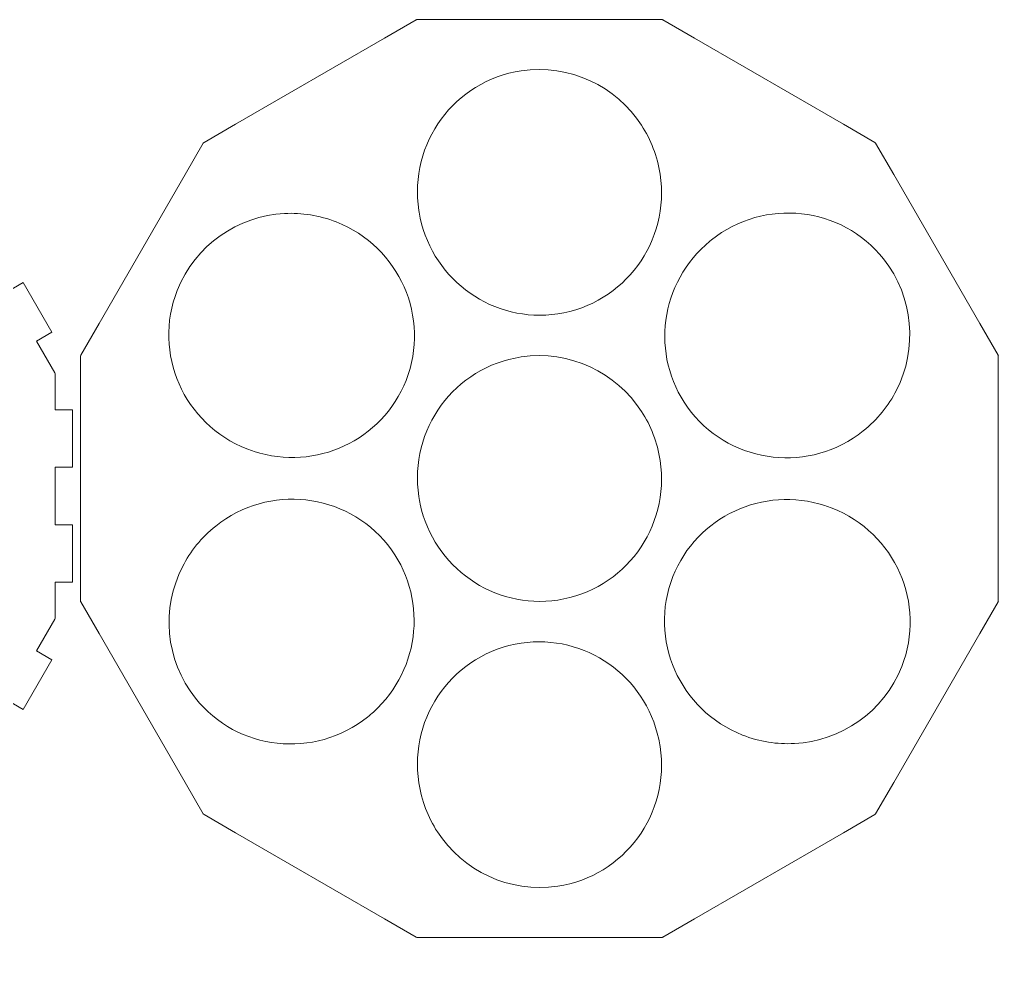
# Model space of a CAD drawing. Header units: centimetres. Extents: x -25.5 to 25.8, y -16.3 to 16.
# Drawn here: x -9.83 to 7.23, y -12.64 to 3.97 of the extents above; entities that cross this region are included whole.
import ezdxf

# ---------------------------------------------------------------- set-up
doc = ezdxf.new("R2010")
doc.units = ezdxf.units.CM
doc.header["$MEASUREMENT"] = 0
doc.layers.add('layer 1', color=7, linetype='Continuous')

msp = doc.modelspace()

# ---------------------------------------------------------------- linework, layer by layer
at = {"layer": 'layer 1', "color": 1, "lineweight": 18}
msp.add_open_spline([(-15.07682, 3.66071), (-15.07274, 3.65962), (-15.06871, 3.65842), (-15.06463, 3.65733), (-15.06463, 3.65733), (-15.06463, 3.65733), (-15.06527, 3.65621), (-15.06527, 3.65621), (-15.06527, 3.65621), (-15.06527, 3.65621), (-14.51357, 3.33768), (-14.51357, 3.33768), (-14.51357, 3.33768), (-14.51357, 3.33768), (-14.36037, 3.60303), (-14.36037, 3.60303), (-14.36037, 3.60303), (-14.36037, 3.60303), (-13.49434, 3.10303), (-13.49434, 3.10303), (-13.49434, 3.10303), (-13.49434, 3.10303), (-13.64755, 2.83767), (-13.64755, 2.83767), (-13.64755, 2.83767), (-13.64755, 2.83767), (-12.78153, 2.33766), (-12.78153, 2.33766), (-12.78153, 2.33766), (-12.78153, 2.33766), (-12.62832, 2.60303), (-12.62832, 2.60303), (-12.62832, 2.60303), (-12.62832, 2.60303), (-11.76229, 2.10303), (-11.76229, 2.10303), (-11.76229, 2.10303), (-11.76229, 2.10303), (-11.91551, 1.83766), (-11.91551, 1.83766), (-11.91551, 1.83766), (-11.91551, 1.83766), (-11.36652, 1.52069), (-11.36652, 1.52069), (-11.36652, 1.52069), (-11.36229, 1.51648), (-11.35814, 1.5122), (-11.35394, 1.50799), (-11.35394, 1.50799), (-11.35394, 1.50799), (-11.03701, 0.95904), (-11.03701, 0.95904), (-11.03701, 0.95904), (-11.03701, 0.95904), (-10.77157, 1.11229), (-10.77157, 1.11229), (-10.77157, 1.11229), (-10.77157, 1.11229), (-10.27157, 0.24626), (-10.27157, 0.24626), (-10.27157, 0.24626), (-10.27157, 0.24626), (-10.53702, 0.093), (-10.53702, 0.093), (-10.53702, 0.093), (-10.53702, 0.093), (-10.03703, -0.77302), (-10.03703, -0.77302), (-10.03703, -0.77302), (-10.03703, -0.77302), (-9.77157, -0.61976), (-9.77157, -0.61976), (-9.77157, -0.61976), (-9.77157, -0.61976), (-9.27157, -1.48579), (-9.27157, -1.48579), (-9.27157, -1.48579), (-9.27157, -1.48579), (-9.53704, -1.63906), (-9.53704, -1.63906), (-9.53704, -1.63906), (-9.53704, -1.63906), (-9.21862, -2.19059), (-9.21862, -2.19059), (-9.21862, -2.19059), (-9.21862, -2.19059), (-9.21707, -2.18969), (-9.21707, -2.18969), (-9.21707, -2.18969), (-9.21707, -2.18969), (-9.21376, -2.20214), (-9.21376, -2.20214), (-9.21376, -2.20214), (-9.21376, -2.20214), (-9.21552, -2.20214), (-9.21552, -2.20214), (-9.21552, -2.20214), (-9.21552, -2.20214), (-9.21552, -2.83918), (-9.21552, -2.83918), (-9.21552, -2.83918), (-9.21552, -2.83918), (-8.90887, -2.83918), (-8.90887, -2.83918), (-8.90887, -2.83918), (-8.90887, -2.83918), (-8.90887, -3.83918), (-8.90887, -3.83918), (-8.90887, -3.83918), (-8.90887, -3.83918), (-9.21552, -3.83918), (-9.21552, -3.83918), (-9.21552, -3.83918), (-9.21552, -3.83918), (-9.21552, -4.83918), (-9.21552, -4.83918), (-9.21552, -4.83918), (-9.21552, -4.83918), (-8.90887, -4.83918), (-8.90887, -4.83918), (-8.90887, -4.83918), (-8.90887, -4.83918), (-8.90887, -5.83918), (-8.90887, -5.83918), (-8.90887, -5.83918), (-8.90887, -5.83918), (-9.21552, -5.83918), (-9.21552, -5.83918), (-9.21552, -5.83918), (-9.21552, -5.83918), (-9.21552, -6.47609), (-9.21552, -6.47609), (-9.21552, -6.47609), (-9.21552, -6.47609), (-9.21412, -6.47609), (-9.21412, -6.47609), (-9.21412, -6.47609), (-9.21412, -6.47609), (-9.21743, -6.48832), (-9.21743, -6.48832), (-9.21743, -6.48832), (-9.21743, -6.48832), (-9.21862, -6.48764), (-9.21862, -6.48764), (-9.21862, -6.48764), (-9.21862, -6.48764), (-9.53708, -7.03924), (-9.53708, -7.03924), (-9.53708, -7.03924), (-9.53708, -7.03924), (-9.27146, -7.1926), (-9.27146, -7.1926), (-9.27146, -7.1926), (-9.27146, -7.1926), (-9.77146, -8.05862), (-9.77146, -8.05862), (-9.77146, -8.05862), (-9.77146, -8.05862), (-10.03707, -7.90527), (-10.03707, -7.90527), (-10.03707, -7.90527), (-10.03707, -7.90527), (-10.53706, -8.77131), (-10.53706, -8.77131), (-10.53706, -8.77131), (-10.53706, -8.77131), (-10.27146, -8.92465), (-10.27146, -8.92465), (-10.27146, -8.92465), (-10.27146, -8.92465), (-10.77146, -9.79068), (-10.77146, -9.79068), (-10.77146, -9.79068), (-10.77146, -9.79068), (-11.03706, -9.63734), (-11.03706, -9.63734), (-11.03706, -9.63734), (-11.03706, -9.63734), (-11.35407, -10.18644), (-11.35407, -10.18644), (-11.35407, -10.18644), (-11.35407, -10.18644), (-11.36639, -10.19883), (-11.36639, -10.19883), (-11.36639, -10.19883), (-11.36639, -10.19883), (-11.91558, -10.51591), (-11.91558, -10.51591), (-11.91558, -10.51591), (-11.91558, -10.51591), (-11.76227, -10.78146), (-11.76227, -10.78146), (-11.76227, -10.78146), (-11.76227, -10.78146), (-12.62829, -11.28146), (-12.62829, -11.28146), (-12.62829, -11.28146), (-12.62829, -11.28146), (-12.7816, -11.01592), (-12.7816, -11.01592), (-12.7816, -11.01592), (-12.7816, -11.01592), (-13.64762, -11.51593), (-13.64762, -11.51593), (-13.64762, -11.51593), (-13.64762, -11.51593), (-13.49432, -11.78146), (-13.49432, -11.78146), (-13.49432, -11.78146), (-13.49432, -11.78146), (-14.36034, -12.28146), (-14.36034, -12.28146), (-14.36034, -12.28146), (-14.36034, -12.28146), (-14.51364, -12.01594), (-14.51364, -12.01594), (-14.51364, -12.01594), (-14.51364, -12.01594), (-15.06527, -12.33444), (-15.06527, -12.33444), (-15.06527, -12.33444), (-15.06527, -12.33444), (-15.06455, -12.3357), (-15.06455, -12.3357), (-15.06455, -12.3357), (-15.06866, -12.3368), (-15.07271, -12.33799), (-15.07682, -12.33908), (-15.07682, -12.33908), (-15.07682, -12.33908), (-15.07682, -12.33753), (-15.07682, -12.33753), (-15.07682, -12.33753), (-15.07682, -12.33753), (-15.71371, -12.33753), (-15.71371, -12.33753), (-15.71371, -12.33753), (-15.71371, -12.33753), (-15.71371, -12.64412), (-15.71371, -12.64412), (-15.71371, -12.64412), (-15.71371, -12.64412), (-16.71371, -12.64412), (-16.71371, -12.64412), (-16.71371, -12.64412), (-16.71371, -12.64412), (-16.71371, -12.33753), (-16.71371, -12.33753), (-16.71371, -12.33753), (-16.71371, -12.33753), (-17.71371, -12.33753), (-17.71371, -12.33753), (-17.71371, -12.33753), (-17.71371, -12.33753), (-17.71371, -12.64412), (-17.71371, -12.64412), (-17.71371, -12.64412), (-17.71371, -12.64412), (-18.71371, -12.64412), (-18.71371, -12.64412), (-18.71371, -12.64412), (-18.71371, -12.64412), (-18.71371, -12.33753), (-18.71371, -12.33753), (-18.71371, -12.33753), (-18.71371, -12.33753), (-19.35068, -12.33753), (-19.35068, -12.33753), (-19.35068, -12.33753), (-19.35068, -12.33753), (-19.35068, -12.33929), (-19.35068, -12.33929), (-19.35068, -12.33929), (-19.35068, -12.33929), (-19.36308, -12.33593), (-19.36308, -12.33593), (-19.36308, -12.33593), (-19.36308, -12.33593), (-19.36223, -12.33444), (-19.36223, -12.33444), (-19.36223, -12.33444), (-19.36223, -12.33444), (-19.91387, -12.01594), (-19.91387, -12.01594), (-19.91387, -12.01594), (-19.91387, -12.01594), (-20.06718, -12.28148), (-20.06718, -12.28148), (-20.06718, -12.28148), (-20.06718, -12.28148), (-20.9332, -11.78148), (-20.9332, -11.78148), (-20.9332, -11.78148), (-20.9332, -11.78148), (-20.77989, -11.51593), (-20.77989, -11.51593), (-20.77989, -11.51593), (-20.77989, -11.51593), (-21.64591, -11.01592), (-21.64591, -11.01592), (-21.64591, -11.01592), (-21.64591, -11.01592), (-21.79923, -11.28148), (-21.79923, -11.28148), (-21.79923, -11.28148), (-21.79923, -11.28148), (-22.66525, -10.78148), (-22.66525, -10.78148), (-22.66525, -10.78148), (-22.66525, -10.78148), (-22.51193, -10.51592), (-22.51193, -10.51592), (-22.51193, -10.51592), (-22.51193, -10.51592), (-23.06083, -10.199), (-23.06083, -10.199), (-23.06083, -10.199), (-23.06083, -10.199), (-23.07341, -10.18649), (-23.07341, -10.18649), (-23.07341, -10.18649), (-23.07341, -10.18649), (-23.39042, -9.63739), (-23.39042, -9.63739), (-23.39042, -9.63739), (-23.39042, -9.63739), (-23.65599, -9.79072), (-23.65599, -9.79072), (-23.65599, -9.79072), (-23.65599, -9.79072), (-24.15599, -8.9247), (-24.15599, -8.9247), (-24.15599, -8.9247), (-24.15599, -8.9247), (-23.89041, -8.77137), (-23.89041, -8.77137), (-23.89041, -8.77137), (-23.89041, -8.77137), (-24.3904, -7.90533), (-24.3904, -7.90533), (-24.3904, -7.90533), (-24.3904, -7.90533), (-24.65599, -8.05867), (-24.65599, -8.05867), (-24.65599, -8.05867), (-24.65599, -8.05867), (-25.15599, -7.19265), (-25.15599, -7.19265), (-25.15599, -7.19265), (-25.15599, -7.19265), (-24.89039, -7.0393), (-24.89039, -7.0393), (-24.89039, -7.0393), (-24.89039, -7.0393), (-25.20888, -6.48764), (-25.20888, -6.48764), (-25.20888, -6.48764), (-25.20888, -6.48764), (-25.21, -6.48828), (-25.21, -6.48828), (-25.21, -6.48828), (-25.2111, -6.48421), (-25.2123, -6.48017), (-25.21338, -6.47609), (-25.21338, -6.47609), (-25.21338, -6.47609), (-25.21197, -6.47609), (-25.21197, -6.47609), (-25.21197, -6.47609), (-25.21197, -6.47609), (-25.21197, -5.83923), (-25.21197, -5.83923), (-25.21197, -5.83923), (-25.21197, -5.83923), (-25.51869, -5.83923), (-25.51869, -5.83923), (-25.51869, -5.83923), (-25.51869, -5.83923), (-25.51869, -4.83923), (-25.51869, -4.83923), (-25.51869, -4.83923), (-25.51869, -4.83923), (-25.21197, -4.83923), (-25.21197, -4.83923), (-25.21197, -4.83923), (-25.21197, -4.83923), (-25.21197, -3.83923), (-25.21197, -3.83923), (-25.21197, -3.83923), (-25.21197, -3.83923), (-25.51869, -3.83923), (-25.51869, -3.83923), (-25.51869, -3.83923), (-25.51869, -3.83923), (-25.51869, -2.83923), (-25.51869, -2.83923), (-25.51869, -2.83923), (-25.51869, -2.83923), (-25.21197, -2.83923), (-25.21197, -2.83923), (-25.21197, -2.83923), (-25.21197, -2.83923), (-25.21197, -2.20214), (-25.21197, -2.20214), (-25.21197, -2.20214), (-25.21197, -2.20214), (-25.21375, -2.20214), (-25.21375, -2.20214), (-25.21375, -2.20214), (-25.21375, -2.20214), (-25.21044, -2.18969), (-25.21044, -2.18969), (-25.21044, -2.18969), (-25.21044, -2.18969), (-25.20888, -2.19059), (-25.20888, -2.19059), (-25.20888, -2.19059), (-25.20888, -2.19059), (-24.89049, -1.63911), (-24.89049, -1.63911), (-24.89049, -1.63911), (-24.89049, -1.63911), (-25.15602, -1.48581), (-25.15602, -1.48581), (-25.15602, -1.48581), (-25.15602, -1.48581), (-24.65602, -0.61979), (-24.65602, -0.61979), (-24.65602, -0.61979), (-24.65602, -0.61979), (-24.3905, -0.77308), (-24.3905, -0.77308), (-24.3905, -0.77308), (-24.3905, -0.77308), (-23.89051, 0.09295), (-23.89051, 0.09295), (-23.89051, 0.09295), (-23.89051, 0.09295), (-24.15602, 0.24624), (-24.15602, 0.24624), (-24.15602, 0.24624), (-24.15602, 0.24624), (-23.65602, 1.11227), (-23.65602, 1.11227), (-23.65602, 1.11227), (-23.65602, 1.11227), (-23.39052, 0.95898), (-23.39052, 0.95898), (-23.39052, 0.95898), (-23.39052, 0.95898), (-23.07356, 1.50799), (-23.07356, 1.50799), (-23.07356, 1.50799), (-23.06936, 1.5122), (-23.06521, 1.51648), (-23.06098, 1.52069), (-23.06098, 1.52069), (-23.06098, 1.52069), (-22.51205, 1.83762), (-22.51205, 1.83762), (-22.51205, 1.83762), (-22.51205, 1.83762), (-22.6653, 2.10305), (-22.6653, 2.10305), (-22.6653, 2.10305), (-22.6653, 2.10305), (-21.79927, 2.60305), (-21.79927, 2.60305), (-21.79927, 2.60305), (-21.79927, 2.60305), (-21.64603, 2.33763), (-21.64603, 2.33763), (-21.64603, 2.33763), (-21.64603, 2.33763), (-20.78001, 2.83764), (-20.78001, 2.83764), (-20.78001, 2.83764), (-20.78001, 2.83764), (-20.93325, 3.10305), (-20.93325, 3.10305), (-20.93325, 3.10305), (-20.93325, 3.10305), (-20.06722, 3.60305), (-20.06722, 3.60305), (-20.06722, 3.60305), (-20.06722, 3.60305), (-19.91399, 3.33764), (-19.91399, 3.33764), (-19.91399, 3.33764), (-19.91399, 3.33764), (-19.36223, 3.65621), (-19.36223, 3.65621), (-19.36223, 3.65621), (-19.36223, 3.65621), (-19.36287, 3.65733), (-19.36287, 3.65733), (-19.36287, 3.65733), (-19.35879, 3.65842), (-19.35475, 3.65962), (-19.35068, 3.66071), (-19.35068, 3.66071), (-19.35068, 3.66071), (-19.35068, 3.6593), (-19.35068, 3.6593), (-19.35068, 3.6593), (-19.35068, 3.6593), (-18.71376, 3.6593), (-18.71376, 3.6593), (-18.71376, 3.6593), (-18.71376, 3.6593), (-18.71376, 3.96571), (-18.71376, 3.96571), (-18.71376, 3.96571), (-18.71376, 3.96571), (-17.71376, 3.96571), (-17.71376, 3.96571), (-17.71376, 3.96571), (-17.71376, 3.96571), (-17.71376, 3.6593), (-17.71376, 3.6593), (-17.71376, 3.6593), (-17.71376, 3.6593), (-16.71376, 3.6593), (-16.71376, 3.6593), (-16.71376, 3.6593), (-16.71376, 3.6593), (-16.71376, 3.96571), (-16.71376, 3.96571), (-16.71376, 3.96571), (-16.71376, 3.96571), (-15.71376, 3.96571), (-15.71376, 3.96571), (-15.71376, 3.96571), (-15.71376, 3.96571), (-15.71376, 3.6593), (-15.71376, 3.6593), (-15.71376, 3.6593), (-15.71376, 3.6593), (-15.07682, 3.6593), (-15.07682, 3.6593), (-15.07682, 3.6593), (-15.07682, 3.6593), (-15.07682, 3.66071), (-15.07682, 3.66071)], degree=3, knots=[0, 0, 0, 0, 0.00729927, 0.00729927, 0.00729927, 0.00729927, 0.01459854, 0.01459854, 0.01459854, 0.01459854, 0.02189781, 0.02189781, 0.02189781, 0.02189781, 0.02919708, 0.02919708, 0.02919708, 0.02919708, 0.03649635, 0.03649635, 0.03649635, 0.03649635, 0.04379562, 0.04379562, 0.04379562, 0.04379562, 0.05109489, 0.05109489, 0.05109489, 0.05109489, 0.05839416, 0.05839416, 0.05839416, 0.05839416, 0.06569343, 0.06569343, 0.06569343, 0.06569343, 0.0729927, 0.0729927, 0.0729927, 0.0729927, 0.08029197, 0.08029197, 0.08029197, 0.08029197, 0.08759124, 0.08759124, 0.08759124, 0.08759124, 0.09489051, 0.09489051, 0.09489051, 0.09489051, 0.10218978, 0.10218978, 0.10218978, 0.10218978, 0.10948905, 0.10948905, 0.10948905, 0.10948905, 0.11678832, 0.11678832, 0.11678832, 0.11678832, 0.12408759, 0.12408759, 0.12408759, 0.12408759, 0.13138686, 0.13138686, 0.13138686, 0.13138686, 0.13868613, 0.13868613, 0.13868613, 0.13868613, 0.1459854, 0.1459854, 0.1459854, 0.1459854, 0.15328467, 0.15328467, 0.15328467, 0.15328467, 0.16058394, 0.16058394, 0.16058394, 0.16058394, 0.16788321, 0.16788321, 0.16788321, 0.16788321, 0.17518248, 0.17518248, 0.17518248, 0.17518248, 0.18248175, 0.18248175, 0.18248175, 0.18248175, 0.18978102, 0.18978102, 0.18978102, 0.18978102, 0.19708029, 0.19708029, 0.19708029, 0.19708029, 0.20437956, 0.20437956, 0.20437956, 0.20437956, 0.21167883, 0.21167883, 0.21167883, 0.21167883, 0.2189781, 0.2189781, 0.2189781, 0.2189781, 0.22627737, 0.22627737, 0.22627737, 0.22627737, 0.23357664, 0.23357664, 0.23357664, 0.23357664, 0.24087591, 0.24087591, 0.24087591, 0.24087591, 0.24817518, 0.24817518, 0.24817518, 0.24817518, 0.25547445, 0.25547445, 0.25547445, 0.25547445, 0.26277372, 0.26277372, 0.26277372, 0.26277372, 0.27007299, 0.27007299, 0.27007299, 0.27007299, 0.27737226, 0.27737226, 0.27737226, 0.27737226, 0.28467153, 0.28467153, 0.28467153, 0.28467153, 0.2919708, 0.2919708, 0.2919708, 0.2919708, 0.29927007, 0.29927007, 0.29927007, 0.29927007, 0.30656934, 0.30656934, 0.30656934, 0.30656934, 0.31386861, 0.31386861, 0.31386861, 0.31386861, 0.32116788, 0.32116788, 0.32116788, 0.32116788, 0.32846715, 0.32846715, 0.32846715, 0.32846715, 0.33576642, 0.33576642, 0.33576642, 0.33576642, 0.34306569, 0.34306569, 0.34306569, 0.34306569, 0.35036496, 0.35036496, 0.35036496, 0.35036496, 0.35766423, 0.35766423, 0.35766423, 0.35766423, 0.3649635, 0.3649635, 0.3649635, 0.3649635, 0.37226277, 0.37226277, 0.37226277, 0.37226277, 0.37956204, 0.37956204, 0.37956204, 0.37956204, 0.38686131, 0.38686131, 0.38686131, 0.38686131, 0.39416058, 0.39416058, 0.39416058, 0.39416058, 0.40145985, 0.40145985, 0.40145985, 0.40145985, 0.40875912, 0.40875912, 0.40875912, 0.40875912, 0.41605839, 0.41605839, 0.41605839, 0.41605839, 0.42335766, 0.42335766, 0.42335766, 0.42335766, 0.43065693, 0.43065693, 0.43065693, 0.43065693, 0.4379562, 0.4379562, 0.4379562, 0.4379562, 0.44525547, 0.44525547, 0.44525547, 0.44525547, 0.45255474, 0.45255474, 0.45255474, 0.45255474, 0.45985401, 0.45985401, 0.45985401, 0.45985401, 0.46715328, 0.46715328, 0.46715328, 0.46715328, 0.47445255, 0.47445255, 0.47445255, 0.47445255, 0.48175182, 0.48175182, 0.48175182, 0.48175182, 0.48905109, 0.48905109, 0.48905109, 0.48905109, 0.49635036, 0.49635036, 0.49635036, 0.49635036, 0.50364964, 0.50364964, 0.50364964, 0.50364964, 0.51094891, 0.51094891, 0.51094891, 0.51094891, 0.51824818, 0.51824818, 0.51824818, 0.51824818, 0.52554745, 0.52554745, 0.52554745, 0.52554745, 0.53284672, 0.53284672, 0.53284672, 0.53284672, 0.54014599, 0.54014599, 0.54014599, 0.54014599, 0.54744526, 0.54744526, 0.54744526, 0.54744526, 0.55474453, 0.55474453, 0.55474453, 0.55474453, 0.5620438, 0.5620438, 0.5620438, 0.5620438, 0.56934307, 0.56934307, 0.56934307, 0.56934307, 0.57664234, 0.57664234, 0.57664234, 0.57664234, 0.58394161, 0.58394161, 0.58394161, 0.58394161, 0.59124088, 0.59124088, 0.59124088, 0.59124088, 0.59854015, 0.59854015, 0.59854015, 0.59854015, 0.60583942, 0.60583942, 0.60583942, 0.60583942, 0.61313869, 0.61313869, 0.61313869, 0.61313869, 0.62043796, 0.62043796, 0.62043796, 0.62043796, 0.62773723, 0.62773723, 0.62773723, 0.62773723, 0.6350365, 0.6350365, 0.6350365, 0.6350365, 0.64233577, 0.64233577, 0.64233577, 0.64233577, 0.64963504, 0.64963504, 0.64963504, 0.64963504, 0.65693431, 0.65693431, 0.65693431, 0.65693431, 0.66423358, 0.66423358, 0.66423358, 0.66423358, 0.67153285, 0.67153285, 0.67153285, 0.67153285, 0.67883212, 0.67883212, 0.67883212, 0.67883212, 0.68613139, 0.68613139, 0.68613139, 0.68613139, 0.69343066, 0.69343066, 0.69343066, 0.69343066, 0.70072993, 0.70072993, 0.70072993, 0.70072993, 0.7080292, 0.7080292, 0.7080292, 0.7080292, 0.71532847, 0.71532847, 0.71532847, 0.71532847, 0.72262774, 0.72262774, 0.72262774, 0.72262774, 0.72992701, 0.72992701, 0.72992701, 0.72992701, 0.73722628, 0.73722628, 0.73722628, 0.73722628, 0.74452555, 0.74452555, 0.74452555, 0.74452555, 0.75182482, 0.75182482, 0.75182482, 0.75182482, 0.75912409, 0.75912409, 0.75912409, 0.75912409, 0.76642336, 0.76642336, 0.76642336, 0.76642336, 0.77372263, 0.77372263, 0.77372263, 0.77372263, 0.7810219, 0.7810219, 0.7810219, 0.7810219, 0.78832117, 0.78832117, 0.78832117, 0.78832117, 0.79562044, 0.79562044, 0.79562044, 0.79562044, 0.80291971, 0.80291971, 0.80291971, 0.80291971, 0.81021898, 0.81021898, 0.81021898, 0.81021898, 0.81751825, 0.81751825, 0.81751825, 0.81751825, 0.82481752, 0.82481752, 0.82481752, 0.82481752, 0.83211679, 0.83211679, 0.83211679, 0.83211679, 0.83941606, 0.83941606, 0.83941606, 0.83941606, 0.84671533, 0.84671533, 0.84671533, 0.84671533, 0.8540146, 0.8540146, 0.8540146, 0.8540146, 0.86131387, 0.86131387, 0.86131387, 0.86131387, 0.86861314, 0.86861314, 0.86861314, 0.86861314, 0.87591241, 0.87591241, 0.87591241, 0.87591241, 0.88321168, 0.88321168, 0.88321168, 0.88321168, 0.89051095, 0.89051095, 0.89051095, 0.89051095, 0.89781022, 0.89781022, 0.89781022, 0.89781022, 0.90510949, 0.90510949, 0.90510949, 0.90510949, 0.91240876, 0.91240876, 0.91240876, 0.91240876, 0.91970803, 0.91970803, 0.91970803, 0.91970803, 0.9270073, 0.9270073, 0.9270073, 0.9270073, 0.93430657, 0.93430657, 0.93430657, 0.93430657, 0.94160584, 0.94160584, 0.94160584, 0.94160584, 0.94890511, 0.94890511, 0.94890511, 0.94890511, 0.95620438, 0.95620438, 0.95620438, 0.95620438, 0.96350365, 0.96350365, 0.96350365, 0.96350365, 0.97080292, 0.97080292, 0.97080292, 0.97080292, 0.97810219, 0.97810219, 0.97810219, 0.97810219, 0.98540146, 0.98540146, 0.98540146, 0.98540146, 1, 1, 1, 1], dxfattribs=at)
at = {"layer": 'layer 1', "color": 1, "lineweight": 20}
for points, knots in [([(1.36564, 3.96571), (1.36972, 3.96462), (1.37375, 3.96342), (1.37783, 3.96233), (1.37783, 3.96233), (1.37783, 3.96233), (1.37719, 3.96121), (1.37719, 3.96121), (1.37719, 3.96121), (1.37719, 3.96121), (1.92889, 3.64268), (1.92889, 3.64268), (1.92889, 3.64268), (1.92889, 3.64268), (2.79491, 3.14267), (2.79491, 3.14267), (2.79491, 3.14267), (2.79491, 3.14267), (4.52695, 2.14266), (4.52695, 2.14266), (4.52695, 2.14266), (4.52695, 2.14266), (5.07594, 1.82569), (5.07594, 1.82569), (5.07594, 1.82569), (5.08017, 1.82148), (5.08432, 1.8172), (5.08852, 1.81299), (5.08852, 1.81299), (5.08852, 1.81299), (5.40545, 1.26404), (5.40545, 1.26404), (5.40545, 1.26404), (5.40545, 1.26404), (5.90544, 0.398), (5.90544, 0.398), (5.90544, 0.398), (5.90544, 0.398), (6.40543, -0.46802), (6.40543, -0.46802), (6.40543, -0.46802), (6.40543, -0.46802), (6.90542, -1.33406), (6.90542, -1.33406), (6.90542, -1.33406), (6.90542, -1.33406), (7.22384, -1.88559), (7.22384, -1.88559), (7.22384, -1.88559), (7.22384, -1.88559), (7.22539, -1.88469), (7.22539, -1.88469), (7.22539, -1.88469), (7.22539, -1.88469), (7.2287, -1.89714), (7.2287, -1.89714), (7.2287, -1.89714), (7.2287, -1.89714), (7.22694, -1.89714), (7.22694, -1.89714), (7.22694, -1.89714), (7.22694, -1.89714), (7.22694, -2.53418), (7.22694, -2.53418), (7.22694, -2.53418), (7.22694, -2.53418), (7.22694, -3.53418), (7.22694, -3.53418), (7.22694, -3.53418), (7.22694, -3.53418), (7.22694, -4.53418), (7.22694, -4.53418), (7.22694, -4.53418), (7.22694, -4.53418), (7.22694, -5.53418), (7.22694, -5.53418), (7.22694, -5.53418), (7.22694, -5.53418), (7.22694, -6.17109), (7.22694, -6.17109), (7.22694, -6.17109), (7.22694, -6.17109), (7.22834, -6.17109), (7.22834, -6.17109), (7.22834, -6.17109), (7.22834, -6.17109), (7.22503, -6.18332), (7.22503, -6.18332), (7.22503, -6.18332), (7.22503, -6.18332), (7.22384, -6.18264), (7.22384, -6.18264), (7.22384, -6.18264), (7.22384, -6.18264), (6.90538, -6.73424), (6.90538, -6.73424), (6.90538, -6.73424), (6.90538, -6.73424), (6.40539, -7.60027), (6.40539, -7.60027), (6.40539, -7.60027), (6.40539, -7.60027), (5.9054, -8.46631), (5.9054, -8.46631), (5.9054, -8.46631), (5.9054, -8.46631), (5.4054, -9.33234), (5.4054, -9.33234), (5.4054, -9.33234), (5.4054, -9.33234), (5.08839, -9.88144), (5.08839, -9.88144), (5.08839, -9.88144), (5.08839, -9.88144), (5.07607, -9.89383), (5.07607, -9.89383), (5.07607, -9.89383), (5.07607, -9.89383), (4.52688, -10.21091), (4.52688, -10.21091), (4.52688, -10.21091), (4.52688, -10.21091), (3.66086, -10.71092), (3.66086, -10.71092), (3.66086, -10.71092), (3.66086, -10.71092), (2.79484, -11.21093), (2.79484, -11.21093), (2.79484, -11.21093), (2.79484, -11.21093), (1.92882, -11.71094), (1.92882, -11.71094), (1.92882, -11.71094), (1.92882, -11.71094), (1.37719, -12.02944), (1.37719, -12.02944), (1.37719, -12.02944), (1.37719, -12.02944), (1.37791, -12.0307), (1.37791, -12.0307), (1.37791, -12.0307), (1.3738, -12.0318), (1.36975, -12.03299), (1.36564, -12.03408), (1.36564, -12.03408), (1.36564, -12.03408), (1.36564, -12.03253), (1.36564, -12.03253), (1.36564, -12.03253), (1.36564, -12.03253), (0.72875, -12.03253), (0.72875, -12.03253), (0.72875, -12.03253), (0.72875, -12.03253), (-0.27125, -12.03253), (-0.27125, -12.03253), (-0.27125, -12.03253), (-0.27125, -12.03253), (-1.27125, -12.03253), (-1.27125, -12.03253), (-1.27125, -12.03253), (-1.27125, -12.03253), (-2.27125, -12.03253), (-2.27125, -12.03253), (-2.27125, -12.03253), (-2.27125, -12.03253), (-2.90822, -12.03253), (-2.90822, -12.03253), (-2.90822, -12.03253), (-2.90822, -12.03253), (-2.90822, -12.03429), (-2.90822, -12.03429), (-2.90822, -12.03429), (-2.90822, -12.03429), (-2.92062, -12.03093), (-2.92062, -12.03093), (-2.92062, -12.03093), (-2.92062, -12.03093), (-2.91977, -12.02944), (-2.91977, -12.02944), (-2.91977, -12.02944), (-2.91977, -12.02944), (-3.47141, -11.71094), (-3.47141, -11.71094), (-3.47141, -11.71094), (-3.47141, -11.71094), (-4.33743, -11.21093), (-4.33743, -11.21093), (-4.33743, -11.21093), (-4.33743, -11.21093), (-5.20345, -10.71092), (-5.20345, -10.71092), (-5.20345, -10.71092), (-5.20345, -10.71092), (-6.06947, -10.21092), (-6.06947, -10.21092), (-6.06947, -10.21092), (-6.06947, -10.21092), (-6.61837, -9.894), (-6.61837, -9.894), (-6.61837, -9.894), (-6.61837, -9.894), (-6.63095, -9.88149), (-6.63095, -9.88149), (-6.63095, -9.88149), (-6.63095, -9.88149), (-6.94796, -9.33239), (-6.94796, -9.33239), (-6.94796, -9.33239), (-6.94796, -9.33239), (-7.44795, -8.46637), (-7.44795, -8.46637), (-7.44795, -8.46637), (-7.44795, -8.46637), (-7.94794, -7.60033), (-7.94794, -7.60033), (-7.94794, -7.60033), (-7.94794, -7.60033), (-8.44793, -6.7343), (-8.44793, -6.7343), (-8.44793, -6.7343), (-8.44793, -6.7343), (-8.76642, -6.18264), (-8.76642, -6.18264), (-8.76642, -6.18264), (-8.76642, -6.18264), (-8.76754, -6.18328), (-8.76754, -6.18328), (-8.76754, -6.18328), (-8.76864, -6.17921), (-8.76984, -6.17517), (-8.77092, -6.17109), (-8.77092, -6.17109), (-8.77092, -6.17109), (-8.76951, -6.17109), (-8.76951, -6.17109), (-8.76951, -6.17109), (-8.76951, -6.17109), (-8.76951, -5.53423), (-8.76951, -5.53423), (-8.76951, -5.53423), (-8.76951, -5.53423), (-8.76951, -4.53423), (-8.76951, -4.53423), (-8.76951, -4.53423), (-8.76951, -4.53423), (-8.76951, -3.53423), (-8.76951, -3.53423), (-8.76951, -3.53423), (-8.76951, -3.53423), (-8.76951, -2.53423), (-8.76951, -2.53423), (-8.76951, -2.53423), (-8.76951, -2.53423), (-8.76951, -1.89714), (-8.76951, -1.89714), (-8.76951, -1.89714), (-8.76951, -1.89714), (-8.77129, -1.89714), (-8.77129, -1.89714), (-8.77129, -1.89714), (-8.77129, -1.89714), (-8.76798, -1.88469), (-8.76798, -1.88469), (-8.76798, -1.88469), (-8.76798, -1.88469), (-8.76642, -1.88559), (-8.76642, -1.88559), (-8.76642, -1.88559), (-8.76642, -1.88559), (-8.44803, -1.33411), (-8.44803, -1.33411), (-8.44803, -1.33411), (-8.44803, -1.33411), (-7.94804, -0.46808), (-7.94804, -0.46808), (-7.94804, -0.46808), (-7.94804, -0.46808), (-7.44805, 0.39795), (-7.44805, 0.39795), (-7.44805, 0.39795), (-7.44805, 0.39795), (-6.94806, 1.26398), (-6.94806, 1.26398), (-6.94806, 1.26398), (-6.94806, 1.26398), (-6.6311, 1.81299), (-6.6311, 1.81299), (-6.6311, 1.81299), (-6.6269, 1.8172), (-6.62275, 1.82148), (-6.61852, 1.82569), (-6.61852, 1.82569), (-6.61852, 1.82569), (-6.06959, 2.14262), (-6.06959, 2.14262), (-6.06959, 2.14262), (-6.06959, 2.14262), (-5.20357, 2.64263), (-5.20357, 2.64263), (-5.20357, 2.64263), (-5.20357, 2.64263), (-4.33755, 3.14264), (-4.33755, 3.14264), (-4.33755, 3.14264), (-4.33755, 3.14264), (-3.47153, 3.64264), (-3.47153, 3.64264), (-3.47153, 3.64264), (-3.47153, 3.64264), (-2.91977, 3.96121), (-2.91977, 3.96121), (-2.91977, 3.96121), (-2.91977, 3.96121), (-2.92041, 3.96233), (-2.92041, 3.96233), (-2.92041, 3.96233), (-2.91633, 3.96342), (-2.91229, 3.96462), (-2.90822, 3.96571), (-2.90822, 3.96571), (-2.90822, 3.96571), (-2.90822, 3.9643), (-2.90822, 3.9643), (-2.90822, 3.9643), (-2.90822, 3.9643), (-2.2713, 3.9643), (-2.2713, 3.9643), (-2.2713, 3.9643), (-2.2713, 3.9643), (-1.2713, 3.9643), (-1.2713, 3.9643), (-1.2713, 3.9643), (-1.2713, 3.9643), (-0.2713, 3.9643), (-0.2713, 3.9643), (-0.2713, 3.9643), (-0.2713, 3.9643), (0.7287, 3.9643), (0.7287, 3.9643), (0.7287, 3.9643), (0.7287, 3.9643), (1.36564, 3.9643), (1.36564, 3.9643), (1.36564, 3.9643), (1.36564, 3.9643), (1.36564, 3.96571), (1.36564, 3.96571)], [0, 0, 0, 0, 0.01136364, 0.01136364, 0.01136364, 0.01136364, 0.02272727, 0.02272727, 0.02272727, 0.02272727, 0.03409091, 0.03409091, 0.03409091, 0.03409091, 0.04545455, 0.04545455, 0.04545455, 0.04545455, 0.05681818, 0.05681818, 0.05681818, 0.05681818, 0.06818182, 0.06818182, 0.06818182, 0.06818182, 0.07954545, 0.07954545, 0.07954545, 0.07954545, 0.09090909, 0.09090909, 0.09090909, 0.09090909, 0.10227273, 0.10227273, 0.10227273, 0.10227273, 0.11363636, 0.11363636, 0.11363636, 0.11363636, 0.125, 0.125, 0.125, 0.125, 0.13636364, 0.13636364, 0.13636364, 0.13636364, 0.14772727, 0.14772727, 0.14772727, 0.14772727, 0.15909091, 0.15909091, 0.15909091, 0.15909091, 0.17045455, 0.17045455, 0.17045455, 0.17045455, 0.18181818, 0.18181818, 0.18181818, 0.18181818, 0.19318182, 0.19318182, 0.19318182, 0.19318182, 0.20454545, 0.20454545, 0.20454545, 0.20454545, 0.21590909, 0.21590909, 0.21590909, 0.21590909, 0.22727273, 0.22727273, 0.22727273, 0.22727273, 0.23863636, 0.23863636, 0.23863636, 0.23863636, 0.25, 0.25, 0.25, 0.25, 0.26136364, 0.26136364, 0.26136364, 0.26136364, 0.27272727, 0.27272727, 0.27272727, 0.27272727, 0.28409091, 0.28409091, 0.28409091, 0.28409091, 0.29545455, 0.29545455, 0.29545455, 0.29545455, 0.30681818, 0.30681818, 0.30681818, 0.30681818, 0.31818182, 0.31818182, 0.31818182, 0.31818182, 0.32954545, 0.32954545, 0.32954545, 0.32954545, 0.34090909, 0.34090909, 0.34090909, 0.34090909, 0.35227273, 0.35227273, 0.35227273, 0.35227273, 0.36363636, 0.36363636, 0.36363636, 0.36363636, 0.375, 0.375, 0.375, 0.375, 0.38636364, 0.38636364, 0.38636364, 0.38636364, 0.39772727, 0.39772727, 0.39772727, 0.39772727, 0.40909091, 0.40909091, 0.40909091, 0.40909091, 0.42045455, 0.42045455, 0.42045455, 0.42045455, 0.43181818, 0.43181818, 0.43181818, 0.43181818, 0.44318182, 0.44318182, 0.44318182, 0.44318182, 0.45454545, 0.45454545, 0.45454545, 0.45454545, 0.46590909, 0.46590909, 0.46590909, 0.46590909, 0.47727273, 0.47727273, 0.47727273, 0.47727273, 0.48863636, 0.48863636, 0.48863636, 0.48863636, 0.5, 0.5, 0.5, 0.5, 0.51136364, 0.51136364, 0.51136364, 0.51136364, 0.52272727, 0.52272727, 0.52272727, 0.52272727, 0.53409091, 0.53409091, 0.53409091, 0.53409091, 0.54545455, 0.54545455, 0.54545455, 0.54545455, 0.55681818, 0.55681818, 0.55681818, 0.55681818, 0.56818182, 0.56818182, 0.56818182, 0.56818182, 0.57954545, 0.57954545, 0.57954545, 0.57954545, 0.59090909, 0.59090909, 0.59090909, 0.59090909, 0.60227273, 0.60227273, 0.60227273, 0.60227273, 0.61363636, 0.61363636, 0.61363636, 0.61363636, 0.625, 0.625, 0.625, 0.625, 0.63636364, 0.63636364, 0.63636364, 0.63636364, 0.64772727, 0.64772727, 0.64772727, 0.64772727, 0.65909091, 0.65909091, 0.65909091, 0.65909091, 0.67045455, 0.67045455, 0.67045455, 0.67045455, 0.68181818, 0.68181818, 0.68181818, 0.68181818, 0.69318182, 0.69318182, 0.69318182, 0.69318182, 0.70454545, 0.70454545, 0.70454545, 0.70454545, 0.71590909, 0.71590909, 0.71590909, 0.71590909, 0.72727273, 0.72727273, 0.72727273, 0.72727273, 0.73863636, 0.73863636, 0.73863636, 0.73863636, 0.75, 0.75, 0.75, 0.75, 0.76136364, 0.76136364, 0.76136364, 0.76136364, 0.77272727, 0.77272727, 0.77272727, 0.77272727, 0.78409091, 0.78409091, 0.78409091, 0.78409091, 0.79545455, 0.79545455, 0.79545455, 0.79545455, 0.80681818, 0.80681818, 0.80681818, 0.80681818, 0.81818182, 0.81818182, 0.81818182, 0.81818182, 0.82954545, 0.82954545, 0.82954545, 0.82954545, 0.84090909, 0.84090909, 0.84090909, 0.84090909, 0.85227273, 0.85227273, 0.85227273, 0.85227273, 0.86363636, 0.86363636, 0.86363636, 0.86363636, 0.875, 0.875, 0.875, 0.875, 0.88636364, 0.88636364, 0.88636364, 0.88636364, 0.89772727, 0.89772727, 0.89772727, 0.89772727, 0.90909091, 0.90909091, 0.90909091, 0.90909091, 0.92045455, 0.92045455, 0.92045455, 0.92045455, 0.93181818, 0.93181818, 0.93181818, 0.93181818, 0.94318182, 0.94318182, 0.94318182, 0.94318182, 0.95454545, 0.95454545, 0.95454545, 0.95454545, 0.96590909, 0.96590909, 0.96590909, 0.96590909, 0.97727273, 0.97727273, 0.97727273, 0.97727273, 1, 1, 1, 1]), ([(1.33166, 1.26826), (1.50754, 0.09804), (0.70859, -0.99122), (-0.45283, -1.16467), (-0.45283, -1.16467), (-1.5695, -1.33142), (-2.61454, -0.5908), (-2.84976, 0.50661), (-2.84976, 0.50661), (-2.85919, 0.55059), (-2.86748, 0.59508), (-2.87425, 0.64017), (-2.87425, 0.64017), (-3.05014, 1.81038), (-2.25118, 2.89965), (-1.08976, 3.07309), (-1.08976, 3.07309), (-0.24121, 3.19981), (0.56599, 2.80253), (1.00796, 2.12294), (1.00796, 2.12294), (1.17091, 1.87237), (1.28428, 1.58349), (1.33166, 1.26826)], [0, 0, 0, 0, 0.14285714, 0.14285714, 0.14285714, 0.14285714, 0.28571429, 0.28571429, 0.28571429, 0.28571429, 0.42857143, 0.42857143, 0.42857143, 0.42857143, 0.57142857, 0.57142857, 0.57142857, 0.57142857, 0.71428571, 0.71428571, 0.71428571, 0.71428571, 1, 1, 1, 1]), ([(4.87232, -3.20423), (3.94682, -3.94166), (2.60402, -3.79438), (1.8731, -2.87528), (1.8731, -2.87528), (1.17035, -1.99159), (1.28923, -0.71625), (2.122, 0.03616), (2.122, 0.03616), (2.15538, 0.06632), (2.18976, 0.09574), (2.22543, 0.12415), (2.22543, 0.12415), (3.15091, 0.86158), (4.49373, 0.71429), (5.22464, -0.20481), (5.22464, -0.20481), (5.75866, -0.87631), (5.8182, -1.77401), (5.45065, -2.49656), (5.45065, -2.49656), (5.31512, -2.76296), (5.12163, -3.00558), (4.87232, -3.20423)], [0, 0, 0, 0, 0.14285714, 0.14285714, 0.14285714, 0.14285714, 0.28571429, 0.28571429, 0.28571429, 0.28571429, 0.42857143, 0.42857143, 0.42857143, 0.42857143, 0.57142857, 0.57142857, 0.57142857, 0.57142857, 0.71428571, 0.71428571, 0.71428571, 0.71428571, 1, 1, 1, 1]), ([(-4.31196, 0.4382), (-3.21058, 0.00541), (-2.66673, -1.23113), (-3.09723, -2.32368), (-3.09723, -2.32368), (-3.51115, -3.37412), (-4.67507, -3.90884), (-5.74306, -3.56384), (-5.74306, -3.56384), (-5.78587, -3.55002), (-5.82854, -3.53495), (-5.87098, -3.51827), (-5.87098, -3.51827), (-6.97235, -3.08549), (-7.51621, -1.84893), (-7.0857, -0.75639), (-7.0857, -0.75639), (-6.77117, 0.04183), (-6.02351, 0.54225), (-5.21399, 0.58521), (-5.21399, 0.58521), (-4.91551, 0.60104), (-4.60865, 0.55478), (-4.31196, 0.4382)], [0, 0, 0, 0, 0.14285714, 0.14285714, 0.14285714, 0.14285714, 0.28571429, 0.28571429, 0.28571429, 0.28571429, 0.42857143, 0.42857143, 0.42857143, 0.42857143, 0.57142857, 0.57142857, 0.57142857, 0.57142857, 0.71428571, 0.71428571, 0.71428571, 0.71428571, 1, 1, 1, 1]), ([(1.33166, -3.72024), (1.50754, -4.89046), (0.70859, -5.97972), (-0.45283, -6.15317), (-0.45283, -6.15317), (-1.5695, -6.31992), (-2.61454, -5.5793), (-2.84976, -4.48189), (-2.84976, -4.48189), (-2.85919, -4.43791), (-2.86748, -4.39342), (-2.87425, -4.34833), (-2.87425, -4.34833), (-3.05014, -3.17812), (-2.25118, -2.08885), (-1.08976, -1.91541), (-1.08976, -1.91541), (-0.24121, -1.78869), (0.56599, -2.18597), (1.00796, -2.86556), (1.00796, -2.86556), (1.17091, -3.11613), (1.28428, -3.40501), (1.33166, -3.72024)], [0, 0, 0, 0, 0.14285714, 0.14285714, 0.14285714, 0.14285714, 0.28571429, 0.28571429, 0.28571429, 0.28571429, 0.42857143, 0.42857143, 0.42857143, 0.42857143, 0.57142857, 0.57142857, 0.57142857, 0.57142857, 0.71428571, 0.71428571, 0.71428571, 0.71428571, 1, 1, 1, 1]), ([(-6.41492, -4.86435), (-5.48942, -4.12692), (-4.14662, -4.2742), (-3.4157, -5.1933), (-3.4157, -5.1933), (-2.71295, -6.07699), (-2.83183, -7.35233), (-3.6646, -8.10474), (-3.6646, -8.10474), (-3.69798, -8.1349), (-3.73236, -8.16432), (-3.76803, -8.19273), (-3.76803, -8.19273), (-4.69351, -8.93016), (-6.03633, -8.78287), (-6.76724, -7.86377), (-6.76724, -7.86377), (-7.30126, -7.19227), (-7.3608, -6.29457), (-6.99325, -5.57202), (-6.99325, -5.57202), (-6.85772, -5.30562), (-6.66423, -5.063), (-6.41492, -4.86435)], [0, 0, 0, 0, 0.14285714, 0.14285714, 0.14285714, 0.14285714, 0.28571429, 0.28571429, 0.28571429, 0.28571429, 0.42857143, 0.42857143, 0.42857143, 0.42857143, 0.57142857, 0.57142857, 0.57142857, 0.57142857, 0.71428571, 0.71428571, 0.71428571, 0.71428571, 1, 1, 1, 1]), ([(2.76936, -8.50678), (1.66798, -8.07399), (1.12413, -6.83745), (1.55463, -5.7449), (1.55463, -5.7449), (1.96855, -4.69446), (3.13247, -4.15974), (4.20046, -4.50474), (4.20046, -4.50474), (4.24327, -4.51856), (4.28594, -4.53363), (4.32838, -4.55031), (4.32838, -4.55031), (5.42975, -4.98309), (5.97361, -6.21965), (5.5431, -7.31219), (5.5431, -7.31219), (5.22857, -8.11041), (4.48091, -8.61083), (3.67139, -8.65379), (3.67139, -8.65379), (3.37291, -8.66962), (3.06605, -8.62336), (2.76936, -8.50678)], [0, 0, 0, 0, 0.14285714, 0.14285714, 0.14285714, 0.14285714, 0.28571429, 0.28571429, 0.28571429, 0.28571429, 0.42857143, 0.42857143, 0.42857143, 0.42857143, 0.57142857, 0.57142857, 0.57142857, 0.57142857, 0.71428571, 0.71428571, 0.71428571, 0.71428571, 1, 1, 1, 1]), ([(-2.87426, -9.33684), (-3.05014, -8.16662), (-2.25119, -7.07736), (-1.08977, -6.90391), (-1.08977, -6.90391), (0.0269, -6.73716), (1.07194, -7.47778), (1.30716, -8.57519), (1.30716, -8.57519), (1.31659, -8.61917), (1.32488, -8.66366), (1.33165, -8.70875), (1.33165, -8.70875), (1.50754, -9.87896), (0.70858, -10.96823), (-0.45284, -11.14167), (-0.45284, -11.14167), (-1.30139, -11.26839), (-2.10859, -10.87111), (-2.55056, -10.19152), (-2.55056, -10.19152), (-2.71351, -9.94095), (-2.82688, -9.65207), (-2.87426, -9.33684)], [0, 0, 0, 0, 0.14285714, 0.14285714, 0.14285714, 0.14285714, 0.28571429, 0.28571429, 0.28571429, 0.28571429, 0.42857143, 0.42857143, 0.42857143, 0.42857143, 0.57142857, 0.57142857, 0.57142857, 0.57142857, 0.71428571, 0.71428571, 0.71428571, 0.71428571, 1, 1, 1, 1])]:
    msp.add_open_spline(points, degree=3, knots=knots, dxfattribs=at)

doc.saveas('drawing.dxf')
